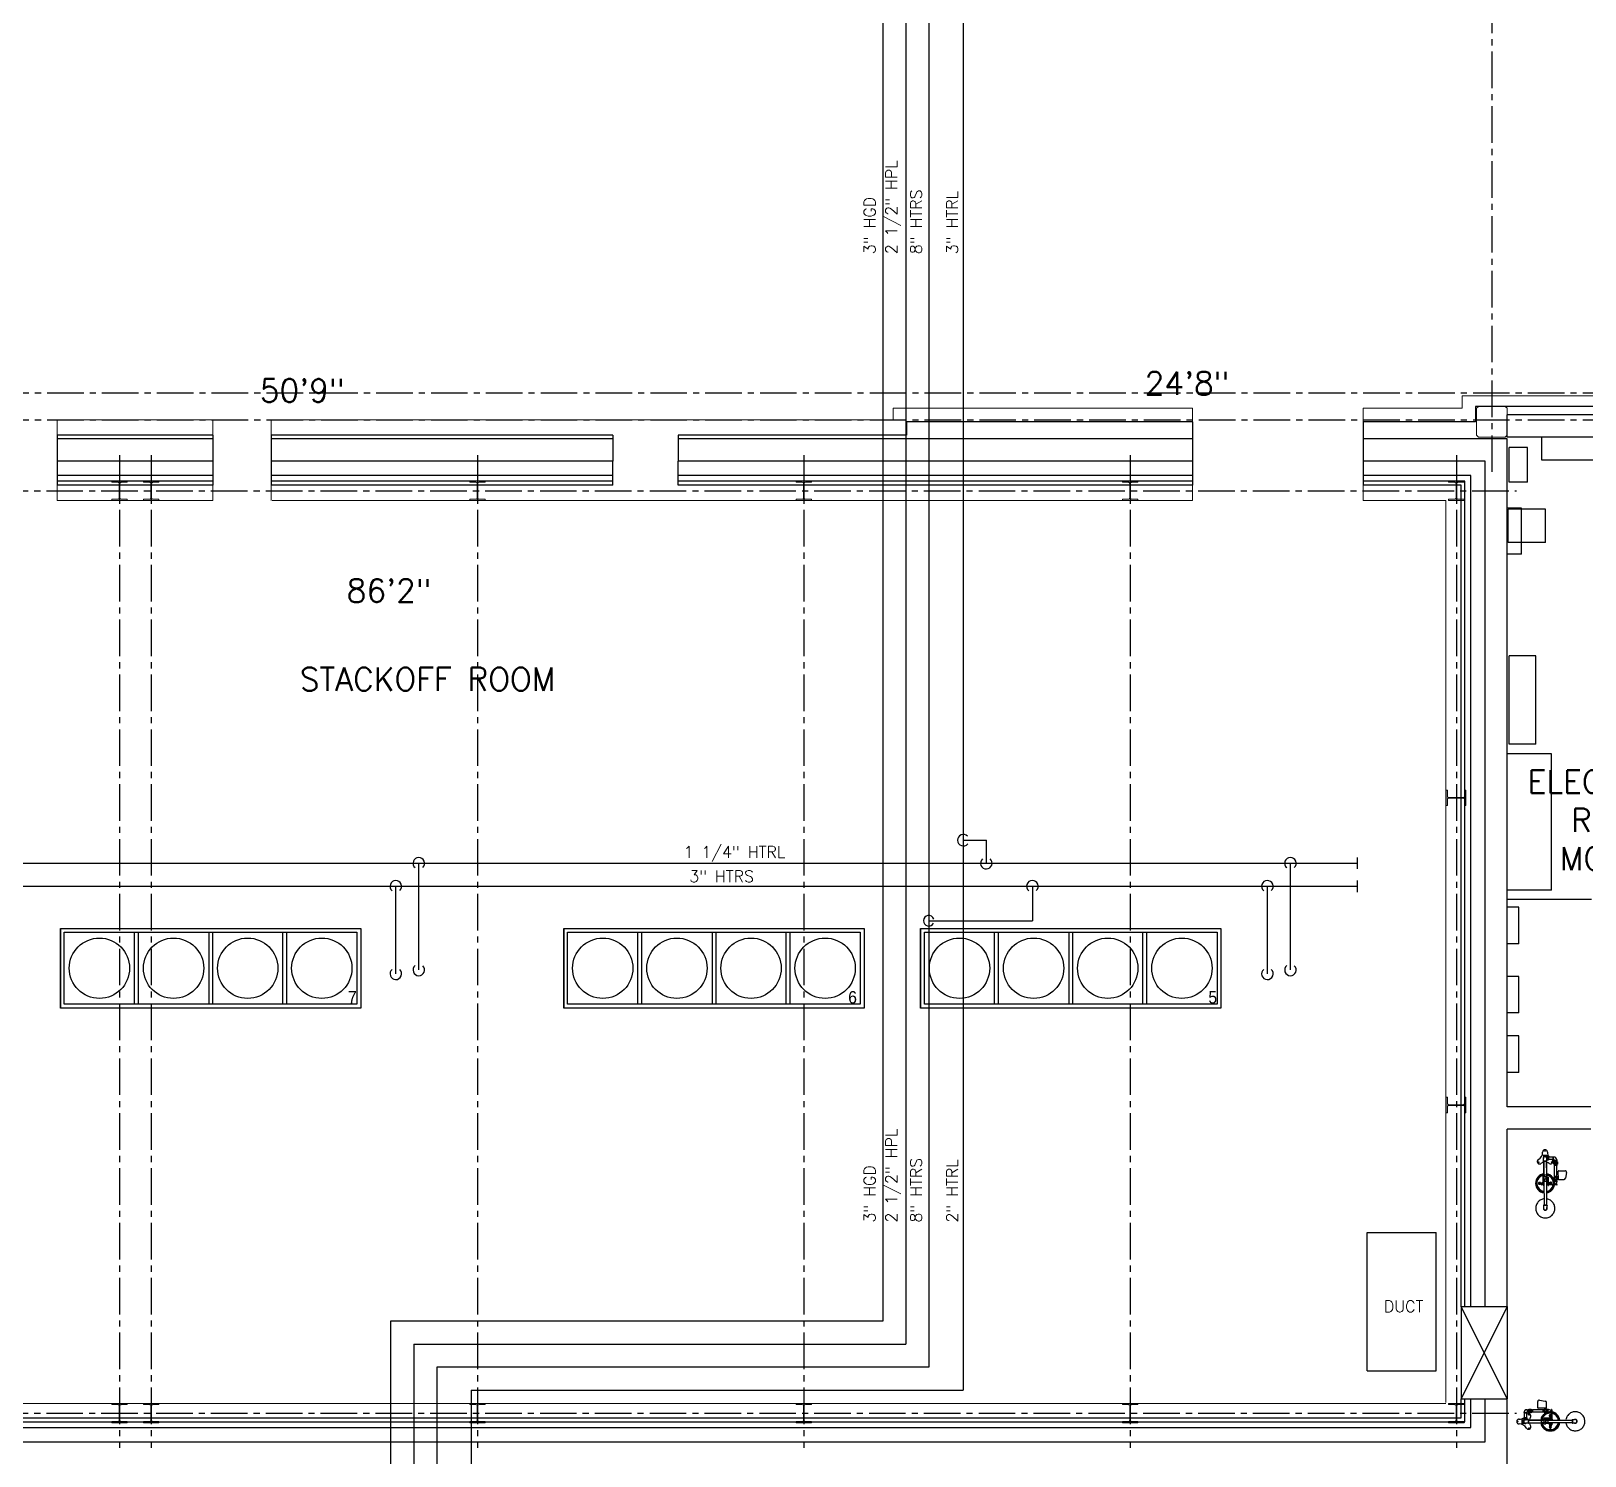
# Model space of a CAD drawing. Header units: inches. Extents: x -578 to 4567, y -980 to 6106.
# Drawn here: x 1721 to 2530, y 1111 to 1854 of the extents above; entities that cross this region are included whole.
import ezdxf
from ezdxf.enums import TextEntityAlignment as Align

# ---------------------------------------------------------------- set-up
doc = ezdxf.new("R2010")
doc.units = ezdxf.units.IN
doc.header["$LTSCALE"] = 25.4
doc.header["$MEASUREMENT"] = 0
doc.linetypes.add('CENTER2', pattern=[1.125, 0.75, -0.125, 0.125, -0.125])
doc.layers.get('0').update_dxf_attribs({"linetype": 'CONTINUOUS', "lineweight": 20})
doc.layers.add('A-AMONIA', color=7, linetype='CONTINUOUS', true_color=0x920ef1)
doc.layers.add('A-EVAPS', color=30, linetype='CONTINUOUS', true_color=0xff7f00)
for name, color, linetype in [('A-COL-GRID', 8, 'CENTER2'), ('A-CONC', 106, 'CONTINUOUS'), ('A-DEMO', 1, 'CONTINUOUS'), ('A-DIMS', 1, 'CONTINUOUS'), ('A-DUCT', 2, 'CONTINUOUS'), ('A-ELEC', 6, 'CONTINUOUS'), ('A-FIXT', 4, 'CONTINUOUS'), ('A-OPENING', 8, 'CONTINUOUS'), ('A-ROOMNAME', 6, 'CONTINUOUS'), ('A-TEXT', 2, 'CONTINUOUS'), ('A-WALL-CMU', 30, 'CONTINUOUS'), ('A-WALL-IMP', 6, 'CONTINUOUS')]:
    doc.layers.add(name, color=color, linetype=linetype)
doc.layers.add('A-COLUMNS', color=6, linetype='CONTINUOUS', lineweight=20)
doc.layers.add('A-CURB', color=13, linetype='CONTINUOUS', lineweight=20)
doc.styles.add('3-32', font='arial.ttf', dxfattribs={"width": 0.9, "height": 0.09375})
doc.styles.add('ROMANS', font='romans')
doc.styles.add('SIMPLEX', font='simplex')

# ---------------------------------------------------------------- blocks, each defined once
blk = doc.blocks.new('15410016')
for points in [[(-4.86, 3.94, 0), (-4.97, 4.42, 0), (-5.12, 4.89, 0), (-5.33, 5.34, 0), (-5.57, 5.76, 0), (-5.86, 6.17, 0), (-6.19, 6.54, 0), (-6.55, 6.87, 0), (-6.94, 7.17, 0), (-7.36, 7.43, 0), (-7.8, 7.65, 0), (-8.26, 7.82, 0), (-8.74, 7.94, 0), (-9.22, 8.02, 0), (-9.72, 8.05, 0), (-10.21, 8.03, 0), (-10.7, 7.96, 0), (-11.18, 7.85, 0), (-11.64, 7.69, 0), (-12.09, 7.48, 0), (-12.51, 7.23, 0), (-12.91, 6.94, 0), (-13.28, 6.61, 0), (-13.61, 6.24, 0), (-13.9, 5.85, 0), (-14.16, 5.43, 0), (-14.37, 4.98, 0), (-14.54, 4.52, 0), (-14.66, 4.04, 0), (-14.73, 3.55, 0), (-14.75, 3.06, 0), (-14.73, 2.57, 0), (-14.65, 2.08, 0), (-14.53, 1.6, 0), (-14.37, 1.14, 0), (-14.15, 0.7, 0), (-13.9, 0.27, 0), (-13.6, -0.12, 0), (-13.27, -0.48, 0), (-12.9, -0.81, 0), (-12.5, -1.1, 0), (-12.08, -1.35, 0), (-11.63, -1.56, 0), (-11.17, -1.72, 0), (-10.69, -1.84, 0), (-10.2, -1.9, 0), (-9.71, -1.92, 0), (-9.22, -1.89, 0), (-8.73, -1.81, 0), (-8.25, -1.69, 0), (-7.79, -1.51, 0), (-7.35, -1.3, 0), (-6.93, -1.04, 0), (-6.54, -0.74, 0), (-6.18, -0.4, 0), (-5.85, -0.03, 0), (-5.57, 0.37, 0), (-5.32, 0.8, 0), (-5.12, 1.25, 0), (-4.97, 1.72, 0), (-4.86, 2.2, 0)], [(-9.35, 3.94, 0), (-9.43, 3.98, 0), (-9.52, 4, 0), (-9.6, 4.02, 0), (-9.69, 4.03, 0), (-9.78, 4.03, 0), (-9.87, 4.03, 0), (-9.96, 4.02, 0), (-10.05, 3.99, 0), (-10.13, 3.96, 0), (-10.21, 3.93, 0), (-10.29, 3.88, 0), (-10.36, 3.83, 0), (-10.43, 3.77, 0), (-10.49, 3.71, 0), (-10.55, 3.64, 0), (-10.6, 3.57, 0), (-10.64, 3.49, 0), (-10.67, 3.41, 0), (-10.7, 3.32, 0), (-10.72, 3.23, 0), (-10.73, 3.14, 0), (-10.74, 3.06, 0), (-10.73, 2.97, 0), (-10.72, 2.88, 0), (-10.7, 2.79, 0), (-10.67, 2.71, 0), (-10.63, 2.63, 0), (-10.59, 2.55, 0), (-10.54, 2.48, 0), (-10.48, 2.41, 0), (-10.42, 2.34, 0), (-10.35, 2.29, 0), (-10.27, 2.24, 0), (-10.19, 2.19, 0), (-10.11, 2.16, 0), (-10.03, 2.13, 0), (-9.94, 2.11, 0), (-9.85, 2.1, 0), (-9.76, 2.1, 0), (-9.67, 2.1, 0), (-9.59, 2.11, 0), (-9.5, 2.13, 0), (-9.41, 2.16, 0), (-9.33, 2.2, 0)], [(-9.76, 3.94, 0), (-9.85, 3.94, 0), (-9.93, 3.93, 0), (-10.02, 3.9, 0), (-10.1, 3.88, 0), (-10.18, 3.84, 0), (-10.25, 3.8, 0), (-10.32, 3.74, 0), (-10.38, 3.69, 0), (-10.44, 3.62, 0), (-10.49, 3.55, 0), (-10.54, 3.48, 0), (-10.57, 3.4, 0), (-10.6, 3.32, 0), (-10.63, 3.24, 0), (-10.64, 3.15, 0), (-10.64, 3.06, 0), (-10.64, 2.98, 0), (-10.63, 2.89, 0), (-10.6, 2.81, 0), (-10.57, 2.73, 0), (-10.54, 2.65, 0), (-10.49, 2.58, 0), (-10.44, 2.51, 0), (-10.38, 2.44, 0), (-10.32, 2.39, 0), (-10.25, 2.33, 0), (-10.18, 2.29, 0), (-10.1, 2.25, 0), (-10.02, 2.23, 0), (-9.93, 2.2, 0), (-9.85, 2.19, 0), (-9.76, 2.19, 0)], [(-9.35, 3.94, 0), (-9.76, 3.94, 0)], [(-9.76, 2.19, 0), (-9.33, 2.2, 0)], [(-8.34, 3.94, 0), (-9.35, 3.94, 0)], [(-8.34, 3.94, 0), (-9.35, 3.94, 0)], [(-8.34, 2.2, 0), (-9.33, 2.2, 0)], [(-8.34, 2.2, 0), (-9.33, 2.2, 0)], [(-8.34, 2.29, 0), (-8.34, 3.97, 0)], [(-8.34, 2.29, 0), (-8.34, 3.97, 0)], [(-8.34, 2.15, 0), (-8.34, 2.3, 0)], [(-8.34, 2.15, 0), (-8.34, 2.3, 0)], [(-8.15, 4.03, 0), (-8.28, 4.03, 0)], [(-8.15, 4.03, 0), (-8.28, 4.03, 0)], [(-8.15, 2.09, 0), (-8.28, 2.09, 0)], [(-8.15, 2.09, 0), (-8.28, 2.09, 0)], [(-8.09, 2.28, 0), (-8.09, 3.97, 0)], [(-8.09, 2.28, 0), (-8.09, 3.97, 0)], [(-8.09, 2.29, 0), (-8.09, 2.48, 0)], [(-8.09, 2.29, 0), (-8.09, 2.48, 0)], [(-8.09, 2.29, 0), (-8.09, 2.48, 0)], [(-8.09, 2.29, 0), (-8.09, 2.48, 0)], [(-8.09, 2.15, 0), (-8.09, 2.3, 0)], [(-8.09, 2.15, 0), (-8.09, 2.3, 0)], [(4.38, 3.72, 0), (-8.08, 3.72, 0)], [(4.38, 2.41, 0), (-8.08, 2.41, 0)], [(2.1, 1.45, 0), (2.1, 1.33, 0)], [(2.1, 1.45, 0), (6.5, 1.45, 0)], [(2.1, 1.33, 0), (6.5, 1.33, 0)], [(2.39, 3.72, 0), (2.39, 4.83, 0)], [(2.39, 1.45, 0), (2.39, 2.41, 0)], [(2.39, 1.45, 0), (2.39, 1.63, 0)], [(2.39, 0.88, 0), (2.39, 1.33, 0)], [(2.39, -3.04, 0), (2.39, 1.33, 0)], [(2.53, 4.96, 0), (2.53, 4.96, 0)], [(2.53, 1.77, 0), (2.53, 1.77, 0)], [(2.53, 0.74, 0), (2.53, 0.74, 0)], [(2.66, 4.83, 0), (2.66, 3.72, 0)], [(2.66, 2.41, 0), (2.66, 1.45, 0)], [(2.66, 1.45, 0), (2.66, 1.63, 0)], [(2.66, 0.88, 0), (2.66, 1.33, 0)], [(2.66, 1.33, 0), (2.66, 1.01, 0)], [(2.66, 0.88, 0), (2.66, -3.04, 0)], [(2.76, 5.89, 0), (2.76, 6.1, 0)], [(2.76, 0.04, 0), (2.76, 0.23, 0)], [(3.02, 5.5, 0), (3.02, 3.72, 0)], [(3.02, 2.41, 0), (3.02, 1.45, 0)], [(3.02, 1.33, 0), (3.02, 0.64, 0)], [(3.52, 5.5, 0), (3.52, 3.72, 0)], [(3.52, 2.41, 0), (3.52, 1.45, 0)], [(3.52, 0.63, 0), (3.52, 1.33, 0)], [(3.52, 1.31, 0), (3.52, 0.97, 0)], [(3.77, 0.04, 0), (3.77, 0.25, 0)], [(3.78, 5.88, 0), (3.78, 6.02, 0)], [(4.38, 4.16, 0), (5.52, 4.16, 0)], [(4.38, 4.16, 0), (4.38, 1.99, 0)], [(5.52, 3.62, 0), (4.38, 3.62, 0)], [(5.52, 2.53, 0), (4.38, 2.53, 0)], [(4.38, 1.99, 0), (5.52, 1.99, 0)], [(6.63, 4.29, 0), (5.52, 4.29, 0)], [(5.52, 4.29, 0), (5.52, 1.83, 0)], [(5.52, 3.67, 0), (6.63, 3.67, 0)], [(5.52, 2.48, 0), (6.63, 2.48, 0)], [(5.52, 1.83, 0), (6.63, 1.83, 0)], [(5.95, 1.83, 0), (5.95, 1.45, 0)], [(6.2, 1.83, 0), (6.2, 1.45, 0)], [(6.5, 1.45, 0), (6.5, 1.33, 0)], [(6.63, 1.83, 0), (6.63, 4.29, 0)], [(6.63, 4.16, 0), (7.77, 4.16, 0)], [(7.77, 3.62, 0), (6.63, 3.62, 0)], [(7.77, 2.53, 0), (6.63, 2.53, 0)], [(6.63, 1.99, 0), (7.77, 1.99, 0)], [(14.56, 3.72, 0), (7.76, 3.72, 0)], [(14.56, 2.41, 0), (7.76, 2.41, 0)], [(7.77, 4.16, 0), (7.77, 1.99, 0)], [(14.58, 3.85, 0), (8.21, 3.85, 0)], [(14.58, 2.28, 0), (8.21, 2.28, 0)], [(15.71, 6.5, 0), (15.64, 6.61, 0), (15.57, 6.7, 0), (15.48, 6.79, 0), (15.39, 6.87, 0), (15.29, 6.94, 0), (15.18, 7, 0), (15.07, 7.05, 0), (14.95, 7.09, 0), (14.83, 7.11, 0), (14.71, 7.13, 0), (14.59, 7.13, 0), (14.46, 7.12, 0), (14.34, 7.1, 0), (14.23, 7.06, 0), (14.11, 7.02, 0), (14, 6.96, 0), (13.9, 6.9, 0), (13.8, 6.82, 0), (13.72, 6.73, 0), (13.64, 6.64, 0), (13.57, 6.54, 0), (13.51, 6.43, 0), (13.46, 6.32, 0), (13.42, 6.2, 0), (13.39, 6.08, 0), (13.38, 5.96, 0), (13.38, 5.84, 0), (13.39, 5.72, 0), (13.41, 5.6, 0), (13.44, 5.48, 0), (13.49, 5.36, 0), (13.55, 5.25, 0)], [(14.58, 2.28, 0), (14.58, 3.97, 0)], [(14.58, 2.28, 0), (14.58, 3.97, 0)], [(14.58, 2.29, 0), (14.58, 2.48, 0)], [(14.58, 2.29, 0), (14.58, 2.48, 0)], [(14.58, 2.29, 0), (14.58, 2.48, 0)], [(14.58, 2.29, 0), (14.58, 2.48, 0)], [(14.58, 2.15, 0), (14.58, 2.3, 0)], [(14.58, 2.15, 0), (14.58, 2.3, 0)], [(14.64, 4.03, 0), (14.76, 4.03, 0)], [(14.64, 4.03, 0), (14.76, 4.03, 0)], [(14.64, 2.09, 0), (14.76, 2.09, 0)], [(14.64, 2.09, 0), (14.76, 2.09, 0)], [(14.82, 2.29, 0), (14.82, 3.97, 0)], [(14.82, 2.29, 0), (14.82, 3.97, 0)], [(14.82, 3.94, 0), (15.84, 3.94, 0)], [(14.82, 3.94, 0), (15.84, 3.94, 0)], [(14.82, 2.15, 0), (14.82, 2.3, 0)], [(14.82, 2.15, 0), (14.82, 2.3, 0)], [(14.82, 2.2, 0), (15.82, 2.2, 0)], [(14.82, 2.2, 0), (15.82, 2.2, 0)], [(15.28, 1.45, 0), (15.28, 1.57, 0)], [(17.02, 1.64, 0), (15.35, 1.64, 0)], [(17.04, 1.39, 0), (15.35, 1.39, 0)], [(15.38, 1.64, 0), (15.38, 2.2, 0)], [(15.47, 1.11, 0), (15.47, 1.39, 0)], [(15.65, 1.11, 0), (15.47, 1.11, 0)], [(15.65, 1.11, 0), (16.87, 1.11, 0)], [(15.65, -1.2, 0), (15.65, 1.11, 0)], [(15.82, 2.2, 0), (15.9, 2.16, 0), (15.99, 2.13, 0), (16.07, 2.11, 0), (16.16, 2.1, 0), (16.25, 2.1, 0), (16.34, 2.1, 0), (16.43, 2.11, 0), (16.51, 2.13, 0), (16.6, 2.16, 0), (16.68, 2.19, 0), (16.76, 2.24, 0), (16.83, 2.29, 0), (16.9, 2.34, 0), (16.97, 2.41, 0), (17.02, 2.48, 0), (17.07, 2.55, 0), (17.12, 2.63, 0), (17.15, 2.71, 0), (17.18, 2.79, 0), (17.2, 2.88, 0), (17.22, 2.97, 0), (17.22, 3.06, 0), (17.22, 3.14, 0), (17.21, 3.23, 0), (17.19, 3.32, 0), (17.16, 3.41, 0), (17.13, 3.49, 0), (17.08, 3.57, 0), (17.03, 3.64, 0), (16.98, 3.71, 0), (16.92, 3.77, 0), (16.85, 3.83, 0), (16.78, 3.88, 0), (16.7, 3.93, 0), (16.62, 3.96, 0), (16.53, 3.99, 0), (16.45, 4.02, 0), (16.36, 4.03, 0), (16.27, 4.03, 0), (16.18, 4.03, 0), (16.09, 4.02, 0), (16, 4, 0), (15.92, 3.98, 0), (15.84, 3.94, 0)], [(16.25, 2.19, 0), (15.82, 2.2, 0)], [(15.84, 3.94, 0), (16.25, 3.94, 0)], [(16.25, 2.19, 0), (16.33, 2.19, 0), (16.42, 2.2, 0), (16.5, 2.23, 0), (16.58, 2.25, 0), (16.66, 2.29, 0), (16.74, 2.33, 0), (16.81, 2.39, 0), (16.87, 2.44, 0), (16.93, 2.51, 0), (16.98, 2.58, 0), (17.02, 2.65, 0), (17.06, 2.73, 0), (17.09, 2.81, 0), (17.11, 2.89, 0), (17.12, 2.98, 0), (17.13, 3.06, 0), (17.12, 3.15, 0), (17.11, 3.24, 0), (17.09, 3.32, 0), (17.06, 3.4, 0), (17.02, 3.48, 0), (16.98, 3.55, 0), (16.93, 3.62, 0), (16.87, 3.69, 0), (16.81, 3.74, 0), (16.74, 3.8, 0), (16.66, 3.84, 0), (16.58, 3.88, 0), (16.5, 3.9, 0), (16.42, 3.93, 0), (16.33, 3.94, 0), (16.25, 3.94, 0)], [(17.68, 2.19, 0), (16.67, 2.19, 0)], [(17.68, 3.93, 0), (16.69, 3.93, 0)], [(16.87, 1.11, 0), (17.05, 1.11, 0)], [(16.87, -1.2, 0), (16.87, 1.11, 0)], [(17.16, 1.64, 0), (17.02, 1.64, 0)], [(17.16, 1.39, 0), (17.02, 1.39, 0)], [(17.05, 1.11, 0), (17.05, 1.39, 0)], [(17.12, 1.64, 0), (17.12, 2.19, 0)], [(17.23, 1.45, 0), (17.23, 1.57, 0)], [(17.68, 3.98, 0), (17.68, 3.83, 0)], [(17.68, 3.84, 0), (17.68, 2.16, 0)], [(17.87, 4.04, 0), (17.74, 4.04, 0)], [(17.87, 2.1, 0), (17.74, 2.1, 0)], [(17.93, 3.98, 0), (17.93, 3.83, 0)], [(17.93, 3.85, 0), (17.93, 2.16, 0)], [(19.5, 1.82, 0), (19.62, 1.82, 0), (19.75, 1.84, 0), (19.87, 1.87, 0), (19.98, 1.91, 0), (20.09, 1.96, 0), (20.2, 2.03, 0), (20.3, 2.1, 0), (20.39, 2.18, 0), (20.47, 2.27, 0), (20.54, 2.37, 0), (20.61, 2.48, 0), (20.66, 2.59, 0), (20.7, 2.7, 0), (20.73, 2.82, 0), (20.75, 2.94, 0), (20.75, 3.06, 0), (20.75, 3.19, 0), (20.73, 3.31, 0), (20.7, 3.43, 0), (20.66, 3.54, 0), (20.61, 3.65, 0), (20.54, 3.76, 0), (20.47, 3.86, 0), (20.39, 3.95, 0), (20.3, 4.03, 0), (20.2, 4.1, 0), (20.09, 4.17, 0), (19.98, 4.22, 0), (19.87, 4.26, 0), (19.75, 4.29, 0), (19.62, 4.31, 0), (19.5, 4.32, 0)], [(4.27, -3.08, 0), (4.07, -3.08, 0)], [(4.27, -1.83, 0), (4.27, -1.88, 0)], [(4.27, -1.88, 0), (4.27, -2.99, 0)], [(4.27, -3.08, 0), (4.27, -2.98, 0)], [(4.4, -3.13, 0), (4.31, -3.13, 0)], [(4.45, -1.79, 0), (4.45, -3.07, 0), (5.15, -3.07, 0), (5.15, -1.77, 0), (4.54, -1.77, 0)], [(4.45, -1.79, 0), (4.45, -1.88, 0)], [(4.45, -1.87, 0), (4.45, -3, 0)], [(4.45, -1.88, 0), (4.45, -2.99, 0)], [(4.45, -1.88, 0), (4.45, -2.99, 0)], [(4.45, -2.1, 0), (5.15, -2.1, 0)], [(4.45, -2.75, 0), (5.15, -2.75, 0)], [(4.45, -3.08, 0), (4.45, -2.98, 0)], [(4.45, -3.08, 0), (4.45, -2.98, 0)], [(4.45, -3.08, 0), (4.45, -2.98, 0)], [(5.15, -1.57, 0), (5.15, -3.42, 0), (6.22, -3.42, 0), (6.22, -1.43, 0), (5.47, -1.43, 0)], [(5.15, -1.96, 0), (6.22, -1.96, 0)], [(5.15, -2.89, 0), (6.22, -2.89, 0)], [(5.19, -4, 0), (5.19, -6.78, 0)], [(5.36, -3.42, 0), (5.36, -3.82, 0)], [(5.38, -3.81, 0), (9.57, -3.81, 0)], [(8.87, -8.05, 0), (5.81, -7.51, 0)], [(5.92, -3.42, 0), (5.92, -3.81, 0)], [(6.22, -2.1, 0), (6.92, -2.1, 0)], [(6.22, -2.75, 0), (6.92, -2.75, 0)], [(6.92, -1.81, 0), (12.58, -1.81, 0)], [(6.92, -1.81, 0), (6.92, -3.03, 0)], [(6.92, -3.03, 0), (12.58, -3.03, 0)], [(9.75, -4, 0), (9.75, -7.32, 0)], [(12.58, -2.08, 0), (13.28, -2.08, 0)], [(12.58, -2.73, 0), (13.28, -2.73, 0)], [(13.28, -1.94, 0), (14.36, -1.94, 0)], [(13.28, -2.87, 0), (14.36, -2.87, 0)], [(14.36, -2.08, 0), (15.06, -2.08, 0)], [(14.36, -2.73, 0), (15.06, -2.73, 0)], [(15.06, -1.75, 0), (15.06, -1.86, 0)], [(15.06, -2.97, 0), (15.06, -1.84, 0)], [(15.06, -3.06, 0), (15.06, -2.96, 0)], [(15.1, -1.71, 0), (15.17, -1.71, 0)], [(15.1, -3.11, 0), (15.17, -3.11, 0)], [(15.21, -1.76, 0), (15.43, -1.76, 0)], [(15.21, -2.97, 0), (15.21, -1.84, 0)], [(15.21, -3.06, 0), (15.21, -2.96, 0)], [(15.42, -3.06, 0), (15.21, -3.06, 0)], [(15.22, -1.75, 0), (15.22, -1.86, 0)], [(15.56, -1.25, 0), (15.56, -1.34, 0)], [(15.61, -1.2, 0), (15.71, -1.2, 0)], [(15.61, -1.38, 0), (15.71, -1.38, 0)], [(15.61, -1.38, 0), (15.61, -1.58, 0)], [(15.7, -1.2, 0), (16.83, -1.2, 0)], [(15.71, -1.2, 0), (16.82, -1.2, 0)], [(15.71, -1.2, 0), (16.82, -1.2, 0)], [(15.71, -1.38, 0), (16.82, -1.38, 0)], [(16.92, -1.2, 0), (16.81, -1.2, 0)], [(16.92, -1.2, 0), (16.81, -1.2, 0)], [(16.92, -1.2, 0), (16.81, -1.2, 0)], [(16.92, -1.38, 0), (16.81, -1.38, 0)], [(16.91, -1.38, 0), (16.91, -1.58, 0)], [(16.96, -1.25, 0), (16.96, -1.34, 0)]]:
    blk.add_polyline3d(points)
for points in [[(6.22, -1.77, 0), (6.92, -1.77, 0), (6.92, -3.07, 0)], [(6.22, -1.77, 0), (6.92, -3.07, 0), (6.22, -3.07, 0)], [(12.58, -1.76, 0), (13.28, -1.76, 0), (13.28, -3.06, 0)], [(12.58, -1.76, 0), (13.28, -3.06, 0), (12.58, -3.06, 0)], [(13.28, -1.41, 0), (14.36, -1.41, 0), (14.36, -3.4, 0)], [(13.28, -1.41, 0), (14.36, -3.4, 0), (13.28, -3.4, 0)], [(14.36, -1.76, 0), (15.06, -1.76, 0), (15.06, -3.06, 0)], [(14.36, -1.76, 0), (15.06, -3.06, 0), (14.36, -3.06, 0)]]:
    blk.add_polyline3d(points, close=True)
for centre, radius in [((-1.02, 4.21), 0.023), ((-1.02, 1.92), 0.023), ((-0.63, 0.84), 0.023), ((-0.57, 5.28), 0.023), ((0.13, 6.2), 0.023), ((1.05, 6.91), 0.023), ((2.12, 7.35), 0.023), ((3.27, 7.5), 0.023), ((4.42, 7.35), 0.023), ((5.49, 6.91), 0.023), ((6.41, 6.2), 0.023), ((7.11, 5.28), 0.023), ((7.11, 0.85), 0.023), ((7.56, 4.21), 0.023), ((7.56, 1.92), 0.023), ((14.25, 6.53), 0.219), ((20.25, 3.06), 0.219), ((0.13, -0.07), 0.023), ((1.05, -0.78), 0.023), ((2.12, -1.22), 0.023), ((3.27, -1.37), 0.023), ((4.42, -1.22), 0.023), ((5.49, -0.78), 0.023), ((6.41, -0.07), 0.023), ((14.25, -0.4), 0.219)]:
    blk.add_circle(centre, radius)
for centre, radius, start, end in [((-8.27, 3.97), 0.063, 91.99991, 179.99987), ((-8.27, 3.97), 0.063, 91.99991, 179.99987), ((-8.27, 2.15), 0.063, 180.00013, 268.00009), ((-8.27, 2.15), 0.063, 180.00013, 268.00009), ((-8.15, 3.97), 0.063, 0.00013, 88.00009), ((-8.15, 3.97), 0.063, 0.00013, 88.00009), ((-8.15, 2.15), 0.063, 271.99991, 359.99987), ((-8.15, 2.15), 0.063, 271.99991, 359.99987), ((3.27, 3.06), 5, 7.55628, 172.44372), ((3.27, 3.06), 5, 187.55626, 259.8864), ((3.27, 3.06), 4.84, 7.80115, 172.19885), ((3.27, 3.06), 4.84, 187.80109, 259.55707), ((3.27, 3.06), 4.69, 8.06326, 171.93674), ((3.27, 3.06), 4.69, 188.06331, 259.20432), ((3.27, 3.06), 4.31, 14.6592, 171.23025), ((3.27, 3.06), 4.31, 188.76983, 258.25274), ((3.27, 3.06), 1.41, 128.64416, 152.11967), ((3.27, 3.06), 1.41, 128.64416, 152.11967), ((3.27, 3.06), 1.41, 207.88097, 231.35648), ((2.53, 4.83), 0.136, 89.99996, 180.00004), ((2.53, 1.63), 0.136, 89.99996, 180.00004), ((2.53, 0.88), 0.136, 179.99996, 270.00004), ((2.53, 4.83), 0.136, 359.99996, 450.00004), ((2.53, 1.63), 0.136, 359.99996, 450.00004), ((2.53, 0.88), 0.136, 269.99996, 360.00004), ((3.27, 3.06), 1.41, 100.24156, 115.52035), ((3.27, 3.06), 1.41, 100.24156, 115.52035), ((3.27, 3.06), 4.84, 262.81603, 352.19883), ((3.27, 3.06), 5, 263.04132, 352.44372), ((3.27, 3.06), 4.69, 262.57489, 351.93672), ((3.27, 3.06), 4.31, 261.92518, 345.53621), ((3.27, 3.06), 1.41, 244.47984, 256.56105), ((3.27, 3.06), 1.41, 244.47965, 259.75844), ((3.22, 6.08), 0.469, 156.36948, 179.81075), ((3.22, 6.08), 0.469, 179.80892, 184.51155), ((3.16, 5.89), 0.403, 155.00036, 180.00041), ((3.16, 5.89), 0.403, 179.99959, 204.99964), ((3.16, 0.24), 0.404, 155.01538, 180.00048), ((3.16, 0.24), 0.404, 179.99953, 204.98462), ((3.23, 0.05), 0.472, 173.42182, 179.99686), ((3.23, 0.05), 0.472, 180.00211, 203.2769), ((3.25, 6.07), 0.492, 133.49739, 156.36563), ((3.21, 5.87), 0.46, 131.61171, 154.99764), ((3.21, 5.92), 0.46, 205.00053, 228.38646), ((3.21, 0.22), 0.46, 131.63341, 155.0148), ((3.21, 0.26), 0.46, 204.98524, 228.36663), ((3.24, 5.83), 0.51, 110.20147, 131.61504), ((3.24, 5.96), 0.51, 228.38236, 249.79594), ((3.26, 6.06), 0.512, 111.4004, 133.50216), ((3.24, 0.18), 0.509, 110.21337, 131.63372), ((3.27, 6.04), 0.537, 89.80856, 111.39713), ((3.27, 5.77), 0.572, 90.00085, 110.20132), ((3.27, 6.01), 0.572, 249.8015, 270.00196), ((3.27, 0.12), 0.571, 89.99975, 110.21295), ((3.2, 5.87), 0.106, 151.52024, 179.99661), ((3.2, 5.87), 0.106, 180.00069, 208.47706), ((3.2, 0.27), 0.106, 151.52213, 179.9985), ((3.2, 0.27), 0.106, 180.00177, 208.47814), ((3.23, 5.86), 0.146, 127.3699, 151.52692), ((3.23, 5.89), 0.146, 208.47916, 232.63618), ((3.23, 0.25), 0.146, 127.36564, 151.52267), ((3.23, 0.29), 0.146, 208.47673, 232.63375), ((3.25, 5.83), 0.185, 107.54594, 127.36), ((3.25, 5.92), 0.185, 232.63199, 252.44605), ((3.25, 0.22), 0.185, 107.55315, 127.36721), ((3.25, 0.32), 0.185, 232.63279, 252.44685), ((3.27, 5.78), 0.235, 90.00454, 107.55715), ((3.27, 5.97), 0.235, 252.44285, 269.99546), ((3.27, 0.17), 0.235, 89.99979, 107.5524), ((3.27, 0.36), 0.235, 252.44681, 269.99942), ((3.27, 6.04), 0.537, 68.21942, 89.80801), ((3.27, 5.77), 0.572, 69.79868, 89.99915), ((3.27, 5.78), 0.235, 72.44285, 89.99546), ((3.27, 5.97), 0.235, 270.00454, 287.55715), ((3.27, 6.01), 0.572, 269.99804, 290.1985), ((3.27, 0.12), 0.571, 69.78705, 90.00025), ((3.27, 0.17), 0.235, 72.4476, 90.00021), ((3.27, 0.36), 0.235, 270.00058, 287.55319), ((3.29, 5.83), 0.185, 52.64, 72.45406), ((3.29, 5.92), 0.185, 287.55395, 307.36801), ((3.29, 0.22), 0.185, 52.63279, 72.44685), ((3.29, 0.32), 0.185, 287.55315, 307.36721), ((3.31, 5.86), 0.146, 28.47308, 52.6301), ((3.31, 5.89), 0.146, 307.36382, 331.52084), ((3.31, 0.25), 0.146, 28.47733, 52.63436), ((3.31, 0.29), 0.146, 307.36625, 331.52327), ((3.34, 5.87), 0.106, 0.00339, 28.47976), ((3.34, 5.87), 0.106, 331.52294, 359.99931), ((3.34, 0.27), 0.106, 0.0015, 28.47787), ((3.34, 0.27), 0.106, 331.52186, 359.99823), ((3.29, 5.83), 0.51, 48.38651, 69.80008), ((3.29, 5.96), 0.51, 290.20251, 311.61609), ((3.29, 0.18), 0.509, 48.36628, 69.78663), ((3.28, 6.06), 0.512, 46.11749, 68.21925), ((3.27, 3.06), 1.41, 38.14257, 79.75757), ((3.27, 3.06), 1.41, 38.14257, 79.75757), ((3.27, 3.06), 1.41, 280.24194, 321.85694), ((3.27, 3.06), 1.41, 280.24194, 321.85694), ((3.32, 0.26), 0.46, 311.63337, 335.01476), ((3.29, 6.07), 0.492, 23.25249, 46.12073), ((3.32, 5.87), 0.46, 24.9999, 48.38583), ((3.32, 5.92), 0.46, 311.61601, 335.00194), ((3.32, 0.22), 0.46, 24.9852, 48.36659), ((3.31, 6.08), 0.469, 359.80815, 383.24942), ((3.37, 5.89), 0.403, 359.99959, 384.99964), ((3.37, 5.89), 0.403, 335.00036, 360.00041), ((3.37, 0.24), 0.404, 359.99952, 384.98462), ((3.37, 0.24), 0.404, 335.01538, 360.00047), ((3.3, 0.05), 0.472, 336.72605, 360.00083), ((3.3, 0.05), 0.472, 0.00311, 3.61513), ((3.31, 6.08), 0.469, 351.86129, 359.8092), ((4, 7.13), 0.187, 79.82226, 90.00709), ((14.63, 0.25), 1.25, 149.9748, 325.14751), ((9.76, 3.06), 4.38, 11.55179, 30.02563), ((9.76, 3.06), 4.37, 329.97789, 348.56276), ((14.64, 3.97), 0.063, 91.99991, 179.99987), ((14.64, 3.97), 0.063, 91.99991, 179.99987), ((14.64, 2.15), 0.063, 180.00013, 268.00009), ((14.64, 2.15), 0.063, 180.00013, 268.00009), ((14.76, 3.97), 0.063, 0.00013, 88.00009), ((14.76, 3.97), 0.063, 0.00013, 88.00009), ((14.76, 2.15), 0.063, 271.99991, 359.99987), ((14.76, 2.15), 0.063, 271.99991, 359.99987), ((15.35, 1.57), 0.063, 90.02743, 178.02739), ((15.35, 1.45), 0.063, 181.97261, 269.97257), ((19.5, 8.69), 4.38, 209.97576, 270.02468), ((19.5, -2.56), 4.38, 89.9753, 126.94039), ((17.16, 1.57), 0.063, 2.0181, 90.01805), ((17.16, 1.45), 0.063, 269.98195, 357.9819), ((17.75, 3.98), 0.063, 92.00446, 180.00441), ((17.75, 2.16), 0.063, 180.00013, 268.00009), ((17.87, 3.98), 0.063, 359.99559, 447.99554), ((17.87, 2.16), 0.063, 271.99991, 359.99987), ((2.53, -3.04), 0.136, 179.99996, 270.00004), ((2.53, -3.04), 0.136, 269.99996, 360.00004), ((4.07, -1.6), 1.48, 198.44901, 269.99999), ((3.25, 0.06), 0.492, 203.27508, 226.08131), ((3.24, 0.3), 0.509, 228.36628, 249.78663), ((3.26, 0.07), 0.508, 226.08201, 248.25541), ((3.27, 0.36), 0.571, 249.78677, 269.99997), ((3.27, 0.09), 0.528, 248.25404, 269.99972), ((3.27, 0.36), 0.571, 270.00003, 290.21323), ((3.27, 0.09), 0.528, 269.99974, 291.74542), ((3.29, 0.3), 0.509, 290.21337, 311.63372), ((3.27, 0.07), 0.508, 291.74618, 313.91958), ((3.28, 0.06), 0.492, 313.91869, 336.72492), ((4.31, -3.08), 0.0453, 180.00127, 268.00122), ((4.4, -3.08), 0.0453, 271.99878, 359.99873), ((4.4, -3.08), 0.0453, 271.99878, 359.99873), ((4.4, -3.08), 0.0453, 271.99878, 359.99873), ((5.38, -4), 0.188, 89.99996, 180.00004), ((5.94, -6.78), 0.75, 179.99997, 260.00154), ((9, -7.32), 0.75, 260.00181, 360.00018), ((9.57, -4), 0.188, 359.99996, 450.00004), ((15.1, -1.76), 0.0453, 91.98567, 179.98563), ((15.1, -3.06), 0.0453, 180.01437, 268.01433), ((15.17, -1.76), 0.0453, 0.01437, 88.01433), ((15.17, -3.06), 0.0453, 271.98567, 359.98563), ((15.43, -1.58), 1.48, 269.58139, 359.99978), ((15.43, -1.58), 0.18, 269.99836, 359.99845), ((15.61, -1.25), 0.0453, 89.95699, 177.95695), ((15.61, -1.34), 0.0453, 182.04305, 270.04301), ((16.91, -1.25), 0.0452, 1.97978, 89.97974), ((16.91, -1.25), 0.0452, 1.97978, 89.97974), ((16.91, -1.25), 0.0452, 1.97978, 89.97974), ((16.91, -1.34), 0.0452, 270.02026, 358.02022)]:
    blk.add_arc(centre, radius, start, end)

msp = doc.modelspace()

# ---------------------------------------------------------------- linework, layer by layer
at = {"layer": 'A-AMONIA'}
for p, q in [((2206.607407, 1431.974195), (2218.607407, 1431.974195)), ((2218.607407, 1419.974195), (2218.607407, 1431.974195)), ((1496.967349, 1419.974195), (2411.860764, 1419.974195)), ((1922.907166, 1364.344174), (1922.907166, 1419.974195)), ((2377.052064, 1364.344174), (2377.052064, 1419.974195)), ((2411.860764, 1422.974195), (2411.860764, 1416.974195)), ((2411.860764, 1410.974195), (2411.860764, 1404.974195)), ((1496.967349, 1407.974195), (2411.860764, 1407.974195)), ((1910.907166, 1362.344174), (1910.907166, 1407.974195)), ((2242.607407, 1407.974195), (2242.607407, 1389.974195)), ((2365.052064, 1362.344174), (2365.052064, 1407.974195)), ((2188.607407, 1389.974195), (2242.607407, 1389.974195))]:
    msp.add_line(p, q, dxfattribs=at)
for points in [[(2164.607407, 2099.832719), (2164.607407, 1181.470274)], [(2176.607407, 2087.832719), (2176.607407, 1169.470274)], [(2188.607407, 2075.832719), (2188.607407, 1157.470274)], [(2206.607407, 2053.832719), (2206.607407, 1145.470274)], [(2164.607407, 1181.470274), (1908.229222, 1181.470274), (1908.229222, 1067.543349), (687.534043, 1067.543349)], [(1920.229222, 1169.470274), (1920.229222, 1067.543349)], [(1920.229222, 1169.470274), (2176.607407, 1169.470274)], [(2188.607407, 1157.470274), (1932.229222, 1157.470274), (1932.229222, 1095.543349), (687.534043, 1095.543349)], [(1950.229222, 1145.470274), (1950.229222, 1079.543349)], [(1950.229222, 1145.470274), (2206.607407, 1145.470274)]]:
    msp.add_lwpolyline(points, dxfattribs=at)
for centre, radius, start, end in [((2206.607407, 1431.974195), 3, 42.376866966, 320.428997783), ((1922.907166, 1419.974195), 3, 312.376866966, 230.428997783), ((2218.607407, 1419.974195), 3, 132.376866966, 50.428997783), ((2377.052064, 1419.974195), 3, 312.376866966, 230.428997783), ((1910.907166, 1407.974195), 3, 312.376866966, 230.428997783), ((2242.607407, 1407.974195), 3, 312.376866966, 230.428997783), ((2365.052064, 1407.974195), 3, 312.376866966, 230.428997783), ((2188.607407, 1389.974195), 2.734157, 19.565426709, 335.098035938), ((1910.907166, 1362.344174), 3, 129.571002217, 47.623133034), ((1922.907166, 1364.344174), 3, 129.571002217, 47.623133034), ((2365.052064, 1362.344174), 3, 129.571002217, 47.623133034), ((2377.052064, 1364.344174), 3, 129.571002217, 47.623133034)]:
    msp.add_arc(centre, radius, start, end, dxfattribs=at)
at = {"layer": 'A-COL-GRID'}
for p, q in [((2482, 2242.938328), (2482, 1623.156609)), ((1529.210174, 1665), (3541.981852, 1665)), ((1529.210174, 1651), (3541.981852, 1651)), ((1767, 1632.59769), (1767, 1115.359199)), ((1783.5, 1632.59769), (1783.5, 1115.359199)), ((1953.5, 1632.59769), (1953.5, 1115.359199)), ((2123.5, 1632.59769), (2123.5, 1115.359199)), ((2293.5, 1632.59769), (2293.5, 1115.359199)), ((2463.5, 1632.59769), (2463.5, 1115.359199)), ((1414.550333, 1614), (2494.914187, 1614)), ((1414.550333, 1133.5), (2494.914187, 1133.5))]:
    msp.add_line(p, q, dxfattribs=at)
at = {"layer": 'A-COLUMNS'}
for p, q in [((2473.5, 1658), (2473.5, 1650)), ((2474, 1657), (2475, 1658)), ((2474, 1657), (2474, 1643)), ((2475, 1658), (2489, 1658)), ((2489, 1658), (2490, 1657)), ((2490, 1657), (2490, 1643)), ((2475, 1642), (2474, 1643)), ((2475, 1642), (2489, 1642)), ((2490, 1643), (2489, 1642))]:
    msp.add_line(p, q, dxfattribs=at)
for points in [[(1767, 1619.05), (1771.01, 1619.05), (1771.01, 1618.43), (1767.805, 1618.43, 0.4142135624), (1767.175, 1617.8), (1767.175, 1610.2, 0.4142135624), (1767.805, 1609.57), (1771.01, 1609.57), (1771.01, 1608.95), (1762.99, 1608.95), (1762.99, 1609.57), (1766.195, 1609.57, 0.4142135624), (1766.825, 1610.2), (1766.825, 1617.8, 0.4142135624), (1766.195, 1618.43), (1762.99, 1618.43), (1762.99, 1619.05), (1767, 1619.05)], [(1783.5, 1619.05), (1787.51, 1619.05), (1787.51, 1618.43), (1784.305, 1618.43, 0.4142135624), (1783.675, 1617.8), (1783.675, 1610.2, 0.4142135624), (1784.305, 1609.57), (1787.51, 1609.57), (1787.51, 1608.95), (1779.49, 1608.95), (1779.49, 1609.57), (1782.695, 1609.57, 0.4142135624), (1783.325, 1610.2), (1783.325, 1617.8, 0.4142135624), (1782.695, 1618.43), (1779.49, 1618.43), (1779.49, 1619.05), (1783.5, 1619.05)], [(1953.5, 1619.05), (1957.51, 1619.05), (1957.51, 1618.43), (1954.305, 1618.43, 0.4142135624), (1953.675, 1617.8), (1953.675, 1610.2, 0.4142135624), (1954.305, 1609.57), (1957.51, 1609.57), (1957.51, 1608.95), (1949.49, 1608.95), (1949.49, 1609.57), (1952.695, 1609.57, 0.4142135624), (1953.325, 1610.2), (1953.325, 1617.8, 0.4142135624), (1952.695, 1618.43), (1949.49, 1618.43), (1949.49, 1619.05), (1953.5, 1619.05)], [(2123.5, 1619.05), (2127.51, 1619.05), (2127.51, 1618.43), (2124.305, 1618.43, 0.4142135624), (2123.675, 1617.8), (2123.675, 1610.2, 0.4142135624), (2124.305, 1609.57), (2127.51, 1609.57), (2127.51, 1608.95), (2119.49, 1608.95), (2119.49, 1609.57), (2122.695, 1609.57, 0.4142135624), (2123.325, 1610.2), (2123.325, 1617.8, 0.4142135624), (2122.695, 1618.43), (2119.49, 1618.43), (2119.49, 1619.05), (2123.5, 1619.05)], [(2293.5, 1619.05), (2297.51, 1619.05), (2297.51, 1618.43), (2294.305, 1618.43, 0.4142135624), (2293.675, 1617.8), (2293.675, 1610.2, 0.4142135624), (2294.305, 1609.57), (2297.51, 1609.57), (2297.51, 1608.95), (2289.49, 1608.95), (2289.49, 1609.57), (2292.695, 1609.57, 0.4142135624), (2293.325, 1610.2), (2293.325, 1617.8, 0.4142135624), (2292.695, 1618.43), (2289.49, 1618.43), (2289.49, 1619.05), (2293.5, 1619.05)], [(2463.5, 1619.05), (2467.51, 1619.05), (2467.51, 1618.43), (2464.305, 1618.43, 0.4142135624), (2463.675, 1617.8), (2463.675, 1610.2, 0.4142135624), (2464.305, 1609.57), (2467.51, 1609.57), (2467.51, 1608.95), (2459.49, 1608.95), (2459.49, 1609.57), (2462.695, 1609.57, 0.4142135624), (2463.325, 1610.2), (2463.325, 1617.8, 0.4142135624), (2462.695, 1618.43), (2459.49, 1618.43), (2459.49, 1619.05), (2463.5, 1619.05)], [(2458.275, 1454), (2458.275, 1458.01), (2458.895, 1458.01), (2458.895, 1454.805, 0.4142135624), (2459.525, 1454.175), (2467.125, 1454.175, 0.4142135624), (2467.755, 1454.805), (2467.755, 1458.01), (2468.375, 1458.01), (2468.375, 1449.99), (2467.755, 1449.99), (2467.755, 1453.195, 0.4142135624), (2467.125, 1453.825), (2459.525, 1453.825, 0.4142135624), (2458.895, 1453.195), (2458.895, 1449.99), (2458.275, 1449.99), (2458.275, 1454)], [(2458.275, 1294), (2458.275, 1298.01), (2458.895, 1298.01), (2458.895, 1294.805, 0.4142135624), (2459.525, 1294.175), (2467.125, 1294.175, 0.4142135624), (2467.755, 1294.805), (2467.755, 1298.01), (2468.375, 1298.01), (2468.375, 1289.99), (2467.755, 1289.99), (2467.755, 1293.195, 0.4142135624), (2467.125, 1293.825), (2459.525, 1293.825, 0.4142135624), (2458.895, 1293.195), (2458.895, 1289.99), (2458.275, 1289.99), (2458.275, 1294)], [(1767, 1138.55), (1771.01, 1138.55), (1771.01, 1137.93), (1767.805, 1137.93, 0.4142135624), (1767.175, 1137.3), (1767.175, 1129.7, 0.4142135624), (1767.805, 1129.07), (1771.01, 1129.07), (1771.01, 1128.45), (1762.99, 1128.45), (1762.99, 1129.07), (1766.195, 1129.07, 0.4142135624), (1766.825, 1129.7), (1766.825, 1137.3, 0.4142135624), (1766.195, 1137.93), (1762.99, 1137.93), (1762.99, 1138.55), (1767, 1138.55)], [(1783.5, 1138.55), (1787.51, 1138.55), (1787.51, 1137.93), (1784.305, 1137.93, 0.4142135624), (1783.675, 1137.3), (1783.675, 1129.7, 0.4142135624), (1784.305, 1129.07), (1787.51, 1129.07), (1787.51, 1128.45), (1779.49, 1128.45), (1779.49, 1129.07), (1782.695, 1129.07, 0.4142135624), (1783.325, 1129.7), (1783.325, 1137.3, 0.4142135624), (1782.695, 1137.93), (1779.49, 1137.93), (1779.49, 1138.55), (1783.5, 1138.55)], [(1953.5, 1138.55), (1957.51, 1138.55), (1957.51, 1137.93), (1954.305, 1137.93, 0.4142135624), (1953.675, 1137.3), (1953.675, 1129.7, 0.4142135624), (1954.305, 1129.07), (1957.51, 1129.07), (1957.51, 1128.45), (1949.49, 1128.45), (1949.49, 1129.07), (1952.695, 1129.07, 0.4142135624), (1953.325, 1129.7), (1953.325, 1137.3, 0.4142135624), (1952.695, 1137.93), (1949.49, 1137.93), (1949.49, 1138.55), (1953.5, 1138.55)], [(2123.5, 1138.55), (2127.51, 1138.55), (2127.51, 1137.93), (2124.305, 1137.93, 0.4142135624), (2123.675, 1137.3), (2123.675, 1129.7, 0.4142135624), (2124.305, 1129.07), (2127.51, 1129.07), (2127.51, 1128.45), (2119.49, 1128.45), (2119.49, 1129.07), (2122.695, 1129.07, 0.4142135624), (2123.325, 1129.7), (2123.325, 1137.3, 0.4142135624), (2122.695, 1137.93), (2119.49, 1137.93), (2119.49, 1138.55), (2123.5, 1138.55)], [(2293.5, 1138.55), (2297.51, 1138.55), (2297.51, 1137.93), (2294.305, 1137.93, 0.4142135624), (2293.675, 1137.3), (2293.675, 1129.7, 0.4142135624), (2294.305, 1129.07), (2297.51, 1129.07), (2297.51, 1128.45), (2289.49, 1128.45), (2289.49, 1129.07), (2292.695, 1129.07, 0.4142135624), (2293.325, 1129.7), (2293.325, 1137.3, 0.4142135624), (2292.695, 1137.93), (2289.49, 1137.93), (2289.49, 1138.55), (2293.5, 1138.55)], [(2463.5, 1138.55), (2467.51, 1138.55), (2467.51, 1137.93), (2464.305, 1137.93, 0.4142135624), (2463.675, 1137.3), (2463.675, 1129.7, 0.4142135624), (2464.305, 1129.07), (2467.51, 1129.07), (2467.51, 1128.45), (2459.49, 1128.45), (2459.49, 1129.07), (2462.695, 1129.07, 0.4142135624), (2463.325, 1129.7), (2463.325, 1137.3, 0.4142135624), (2462.695, 1137.93), (2459.49, 1137.93), (2459.49, 1138.55), (2463.5, 1138.55)]]:
    msp.add_lwpolyline(points, format="xyb", dxfattribs=at)
at = {"layer": 'A-CONC'}
msp.add_line((2534, 1401), (2490, 1401), dxfattribs=at)
at = {"layer": 'A-CURB'}
for p, q in [((3305, 1663.5), (2466.5, 1663.5)), ((2466.5, 1663.5), (2466.5, 1657)), ((2326, 1657), (2170, 1657)), ((2170, 1651), (2170, 1657)), ((2326, 1650), (2326, 1657)), ((2466.5, 1657), (2415, 1657)), ((2415, 1650), (2415, 1657)), ((1815.5, 1651), (1734.5, 1651)), ((1734.5, 1643), (1734.5, 1651)), ((1815.5, 1643), (1815.5, 1651)), ((2170, 1651), (1846, 1651)), ((1846, 1643), (1846, 1651)), ((1734.5, 1609), (1734.5, 1617)), ((1815.5, 1609), (1815.5, 1617)), ((1846, 1609), (1846, 1617)), ((2326, 1609), (2326, 1617)), ((2415, 1609), (2415, 1617)), ((1815.5, 1609), (1734.5, 1609)), ((2326, 1609), (1846.5, 1609)), ((2458, 1609), (2415, 1609)), ((2458, 1139), (2458, 1609)), ((1441, 1138.5), (2458, 1138.5))]:
    msp.add_line(p, q, dxfattribs=at)
at = {"layer": 'A-DUCT'}
for p, q in [((2417, 1155.5), (2417, 1227.5)), ((2417, 1227.5), (2453, 1227.5)), ((2453, 1155.5), (2453, 1227.5)), ((2417, 1155.5), (2453, 1155.5))]:
    msp.add_line(p, q, dxfattribs=at)
at = {"layer": 'A-ELEC'}
for p, q in [((2500.5, 1636.5), (2491, 1636.5)), ((2491, 1618.5), (2491, 1636.5)), ((2500.5, 1618.5), (2500.5, 1636.5)), ((2508, 1630), (2508, 1642)), ((2546, 1642), (2508, 1642)), ((2546, 1630), (2508, 1630)), ((2500.5, 1618.5), (2491, 1618.5)), ((2497.5, 1605), (2490, 1605)), ((2490, 1581), (2490, 1605)), ((2510, 1604.5), (2490.5, 1604.5)), ((2490.5, 1587), (2490.5, 1604.5)), ((2497.5, 1581), (2497.5, 1605)), ((2510, 1587), (2510, 1604.5)), ((2510, 1587), (2490.5, 1587)), ((2497.5, 1581), (2490, 1581)), ((2505, 1528), (2491, 1528)), ((2491, 1482), (2491, 1528)), ((2505, 1482), (2505, 1528)), ((2505, 1482), (2491, 1482)), ((2513, 1477), (2490, 1477)), ((2513, 1406), (2513, 1477)), ((2513, 1406), (2490, 1406)), ((2496, 1397), (2490, 1397)), ((2490, 1378), (2490, 1397)), ((2496, 1378), (2496, 1397)), ((2496, 1378), (2490, 1378)), ((2496, 1361), (2490, 1361)), ((2490, 1342), (2490, 1361)), ((2496, 1342), (2496, 1361)), ((2496, 1342), (2490, 1342)), ((2496, 1330), (2490, 1330)), ((2490, 1311), (2490, 1330)), ((2496, 1311), (2496, 1330)), ((2496, 1311), (2490, 1311))]:
    msp.add_line(p, q, dxfattribs=at)
at = {"layer": 'A-EVAPS'}
for p, q in [((1736.17398, 1386.017594), (1736.17398, 1344.517594)), ((1998.440666, 1386.017594), (1998.440666, 1344.517594)), ((2184.318877, 1386.017594), (2184.318877, 1344.517594)), ((1738.17398, 1346.517594), (1738.17398, 1384.017594)), ((1738.17398, 1384.017594), (1890.67398, 1384.017594)), ((1774.79898, 1346.517594), (1774.79898, 1384.017594)), ((1776.79898, 1346.517594), (1776.79898, 1384.017594)), ((1813.42398, 1384.017594), (1813.42398, 1346.517594)), ((1815.42398, 1384.017594), (1815.42398, 1346.517594)), ((1852.04898, 1346.517594), (1852.04898, 1384.017594)), ((1854.04898, 1346.517594), (1854.04898, 1384.017594)), ((1890.67398, 1384.017594), (1890.67398, 1346.517594)), ((2000.440666, 1346.517594), (2000.440666, 1384.017594)), ((2000.440666, 1384.017594), (2152.940666, 1384.017594)), ((2037.065666, 1346.517594), (2037.065666, 1384.017594)), ((2039.065666, 1346.517594), (2039.065666, 1384.017594)), ((2075.690666, 1384.017594), (2075.690666, 1346.517594)), ((2077.690666, 1384.017594), (2077.690666, 1346.517594)), ((2114.315666, 1346.517594), (2114.315666, 1384.017594)), ((2116.315666, 1346.517594), (2116.315666, 1384.017594)), ((2152.940666, 1384.017594), (2152.940666, 1346.517594)), ((2186.318877, 1346.517594), (2186.318877, 1384.017594)), ((2186.318877, 1384.017594), (2338.818877, 1384.017594)), ((2222.943877, 1346.517594), (2222.943877, 1384.017594)), ((2224.943877, 1346.517594), (2224.943877, 1384.017594)), ((2261.568877, 1384.017594), (2261.568877, 1346.517594)), ((2263.568877, 1384.017594), (2263.568877, 1346.517594)), ((2300.193877, 1346.517594), (2300.193877, 1384.017594)), ((2302.193877, 1346.517594), (2302.193877, 1384.017594)), ((2338.818877, 1384.017594), (2338.818877, 1346.517594)), ((1890.67398, 1346.517594), (1738.17398, 1346.517594)), ((2152.940666, 1346.517594), (2000.440666, 1346.517594)), ((2338.818877, 1346.517594), (2186.318877, 1346.517594))]:
    msp.add_line(p, q, dxfattribs=at)
for points in [[(1892.67398, 1344.517594), (1736.17398, 1344.517594), (1736.17398, 1386.017594), (1892.67398, 1386.017594)], [(2154.940666, 1344.517594), (1998.440666, 1344.517594), (1998.440666, 1386.017594), (2154.940666, 1386.017594)], [(2340.818877, 1344.517594), (2184.318877, 1344.517594), (2184.318877, 1386.017594), (2340.818877, 1386.017594)]]:
    msp.add_lwpolyline(points, close=True, dxfattribs=at)
for centre in [(1756.48648, 1365.267594), (1795.11148, 1365.267594), (1833.73648, 1365.267594), (1872.36148, 1365.267594), (2018.753166, 1365.267594), (2057.378166, 1365.267594), (2096.003166, 1365.267594), (2134.628166, 1365.267594), (2204.631377, 1365.267594), (2243.256377, 1365.267594), (2281.881377, 1365.267594), (2320.506377, 1365.267594)]:
    msp.add_circle(centre, 15.717231, dxfattribs=at)
at = {"layer": 'A-OPENING'}
for p, q in [((2466, 1189), (2466, 1141)), ((2490, 1141), (2466, 1189)), ((2490, 1189), (2466, 1141)), ((2490, 1189), (2490, 1141))]:
    msp.add_line(p, q, dxfattribs=at)
at = {"layer": 'A-WALL-CMU'}
for p, q in [((3305, 1653.5), (2490, 1653.5)), ((2490, 1642), (2490, 1653.5)), ((1815.5, 1641), (1734.5, 1641)), ((1734.5, 1641), (1734.5, 1629.5)), ((1815.5, 1641), (1815.5, 1629.5)), ((1846, 1641), (1846, 1629.5)), ((2024, 1641), (1846, 1641)), ((2024, 1641), (2024, 1629.5)), ((2058, 1641), (2058, 1629.5)), ((2326, 1641), (2058, 1641)), ((2326, 1641), (2326, 1629.5)), ((2490, 1641), (2415, 1641)), ((2415, 1641), (2415, 1629.5)), ((2609.5, 1642), (2490, 1642)), ((2490, 1293), (2490, 1641)), ((1815.5, 1629.5), (1734.5, 1629.5)), ((2024, 1629.5), (1846, 1629.5)), ((2326, 1629.5), (2058, 1629.5)), ((2478.5, 1629.5), (2415, 1629.5)), ((2478.5, 1189), (2478.5, 1629.5)), ((2533.5, 1293), (2490, 1293)), ((2533.5, 1281.5), (2490, 1281.5)), ((2490, 1189), (2490, 1281.5)), ((2478.5, 1189), (2490, 1189)), ((2478.5, 1141), (2490, 1141)), ((2478.5, 1118.5), (2478.5, 1141)), ((2490, 1107), (2490, 1141)), ((1420.5, 1118.5), (2478.5, 1118.5))]:
    msp.add_line(p, q, dxfattribs=at)
at = {"layer": 'A-WALL-IMP'}
for p, q in [((3305, 1658), (2473.5, 1658)), ((2177, 1650), (2177, 1643)), ((2326, 1650), (2177, 1650)), ((2326, 1650), (2326, 1617)), ((2473.5, 1650), (2415, 1650)), ((2415, 1650), (2415, 1617)), ((1734.5, 1643), (1734.5, 1641)), ((1815.5, 1643), (1734.5, 1643)), ((1815.5, 1643), (1815.5, 1641)), ((1846, 1643), (1846, 1641)), ((2024, 1643), (1846, 1643)), ((2024, 1643), (2024, 1641)), ((2177, 1643), (2058, 1643)), ((2058, 1643), (2058, 1641)), ((1734.5, 1629.5), (1734.5, 1617)), ((1815.5, 1629.5), (1815.5, 1617)), ((1846, 1629.5), (1846, 1617)), ((2024, 1617), (2024, 1629.5)), ((2058, 1617), (2058, 1629.5)), ((1815.5, 1622), (1734.5, 1622)), ((2024, 1622), (1846, 1622)), ((2326, 1622), (2058, 1622)), ((2471, 1622), (2415, 1622)), ((2471, 1189), (2471, 1622)), ((1815.5, 1619), (1734.5, 1619)), ((1815.5, 1617), (1734.5, 1617)), ((2024, 1619), (1846, 1619)), ((2024, 1617), (1846, 1617)), ((2326, 1619), (2058, 1619)), ((2326, 1617), (2058, 1617)), ((2468, 1619), (2415, 1619)), ((2466, 1617), (2415, 1617)), ((2466, 1189), (2466, 1617)), ((2468, 1189), (2468, 1619)), ((2466, 1189), (2478.5, 1189)), ((2466, 1131), (2466, 1141)), ((2466, 1141), (2478.5, 1141)), ((2468, 1129), (2468, 1141)), ((2471, 1126), (2471, 1141)), ((1428, 1126), (2471, 1126)), ((1431, 1129), (2468, 1129)), ((1433, 1131), (2466, 1131))]:
    msp.add_line(p, q, dxfattribs=at)

# ---------------------------------------------------------------- block references
at = {"layer": 'A-DEMO', "rotation": 180.2765335249498}
msp.add_blockref('15410016', (2515.704323, 1132.245771), dxfattribs=at)
at = {"layer": 'A-FIXT', "color": 7, "rotation": 90.2765335249498}
msp.add_blockref('15410016', (2512.867853, 1249.95756), dxfattribs=at)

# ---------------------------------------------------------------- texts
at = {"layer": 'A-AMONIA', "char_height": 6, "width": 97.10632374, "attachment_point": 4, "rotation": 90, "style": 'ROMANS'}
for insert in [(2170.110989, 1737.292168), (2170.110989, 1232.779142)]:
    msp.add_mtext('\\A1;2 1/2" HPL', dxfattribs=dict(at, insert=insert))
at = {"layer": 'A-AMONIA', "char_height": 6, "attachment_point": 4, "rotation": 90, "style": 'ROMANS'}
for s, insert in [('3" HGD', (2157.812585, 1737.292168)), ('8" HTRS', (2182.008803, 1737.292168)), ('3" HTRL', (2200.801872, 1737.292168)), ('8" HTRS', (2182.008803, 1232.779142)), ('2" HTRL', (2200.801872, 1232.779142)), ('3" HGD', (2157.812585, 1232.779142))]:
    msp.add_mtext(s, dxfattribs=dict(at, insert=insert))
at = {"layer": 'A-AMONIA', "char_height": 6, "attachment_point": 4, "style": 'ROMANS'}
for s, insert in [('1 1/4" HTRL', (2060.896029, 1424.81736)), ('3" HTRS', (2063.839621, 1413.133861))]:
    msp.add_mtext(s, dxfattribs=dict(at, insert=insert))
at = {"layer": 'A-DIMS', "style": 'SIMPLEX'}
for s, p in [('24\'8"', (2323.190757, 1669.948488)), ('50\'9"', (1862.153839, 1666.25808)), ('86\'2"', (1907.439244, 1561.988907))]:
    msp.add_text(s, height=12, dxfattribs=at).set_placement(p, align=Align.MIDDLE)
at = {"layer": 'A-EVAPS', "char_height": 6.48, "attachment_point": 1, "style": '3-32'}
for s, insert in [('7', (1886.008271, 1353.363932)), ('6', (2146.64729, 1353.363932)), ('5', (2334.316066, 1353.363932))]:
    msp.add_mtext_dynamic_manual_height_columns(s, width=15.63978886, gutter_width=32.4, heights=[0], dxfattribs=dict(at, insert=insert))
at = {"layer": 'A-ROOMNAME', "style": 'SIMPLEX'}
msp.add_text('STACKOFF ROOM', height=12, dxfattribs=at).set_placement((1927.476273, 1515.862641), align=Align.MIDDLE)
at = {"layer": 'A-ROOMNAME', "insert": (2546.170622, 1468.408152), "char_height": 12, "width": 117.65875604, "attachment_point": 2, "style": 'SIMPLEX'}
msp.add_mtext('ELECTRICAL ROOM \\PMCR-4', dxfattribs=at)
at = {"layer": 'A-TEXT', "insert": (2425.78256, 1189.086558), "char_height": 6, "attachment_point": 4, "style": 'ROMANS'}
msp.add_mtext('DUCT', dxfattribs=at)

doc.saveas('drawing.dxf')
